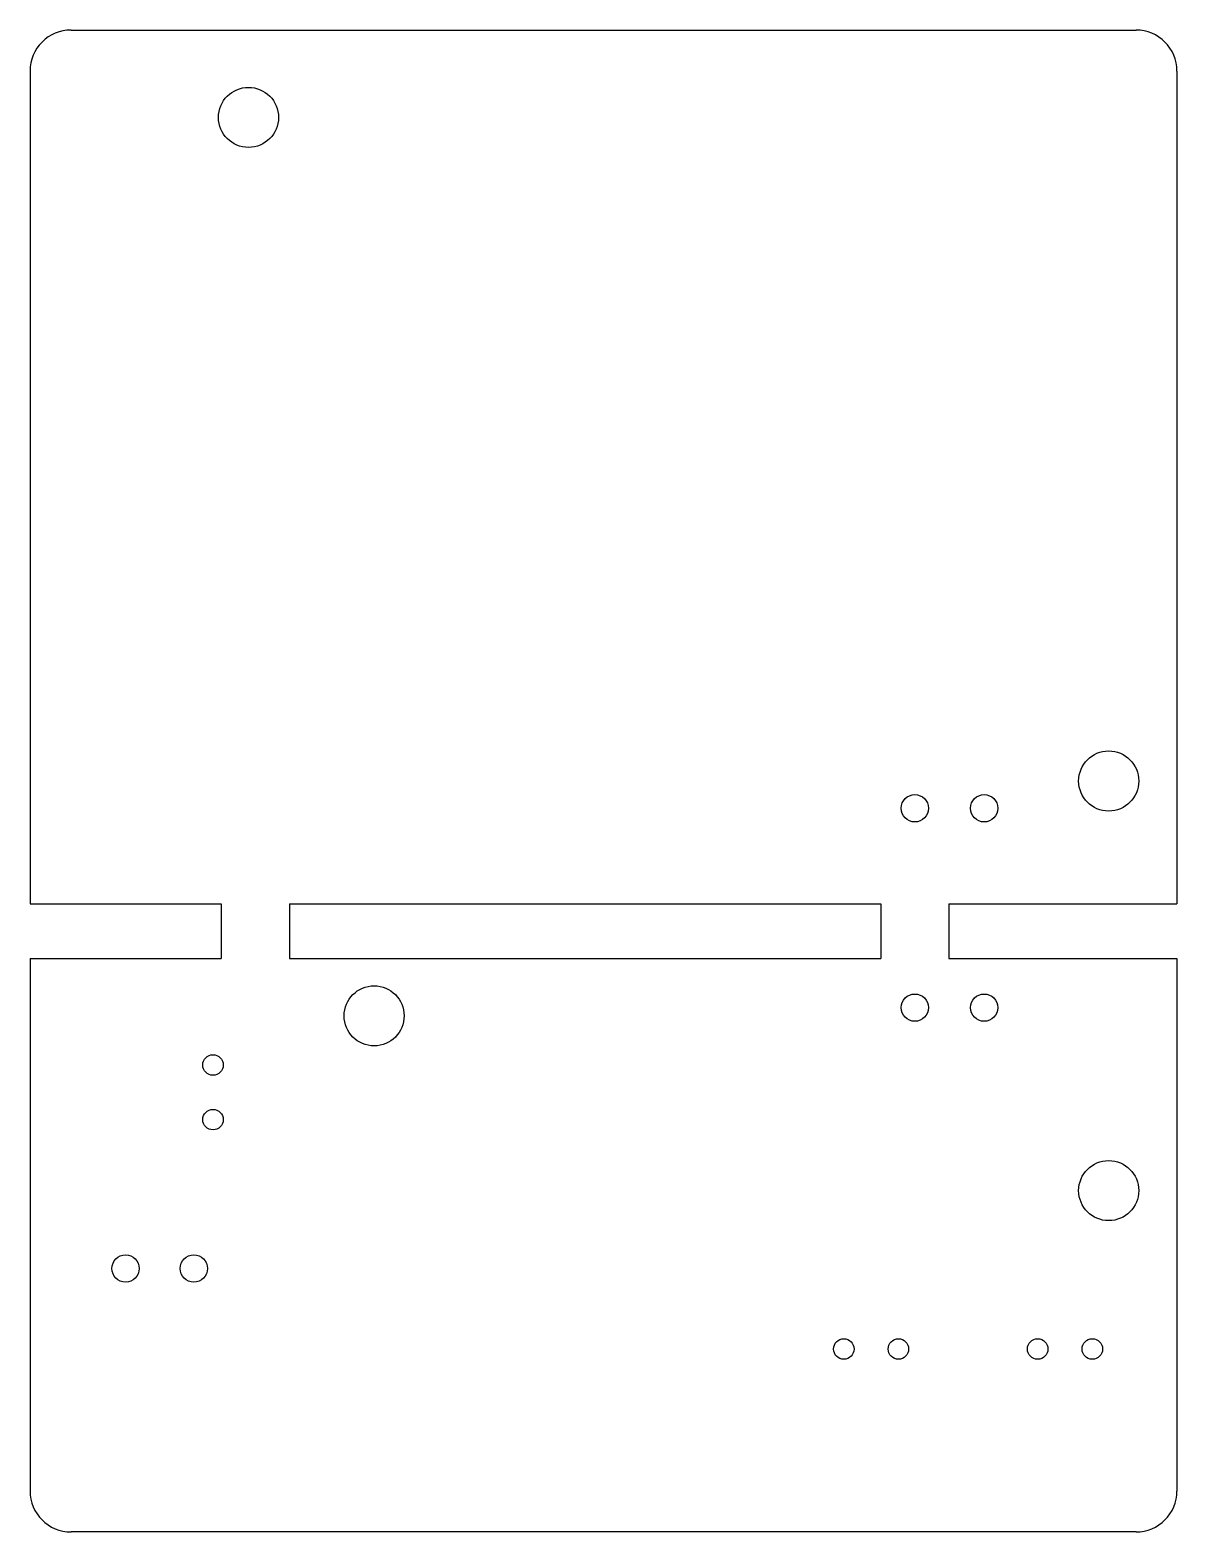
# Model space of a CAD drawing. Header units: millimetres. Extents: x 0 to 42, y -55 to 0.
import ezdxf

# ---------------------------------------------------------------- set-up
doc = ezdxf.new("R2010")
doc.units = ezdxf.units.MM
doc.layers.add('Edge.Cuts', color=254, linetype='CONTINUOUS', true_color=0xd0d2cd)

msp = doc.modelspace()

# ---------------------------------------------------------------- linework, layer by layer
at = {"layer": 'Edge.Cuts', "linetype": 'CONTINUOUS'}
for p, q in [((1.5, 0), (40.5, 0)), ((0, -1.5), (0, -32)), ((42, -1.5), (42, -32)), ((0, -32), (7, -32)), ((7, -32), (7, -34)), ((9.5, -32), (9.5, -34)), ((9.5, -32), (31.15, -32)), ((31.15, -32), (31.15, -34)), ((33.65, -32), (33.65, -34)), ((33.65, -32), (42, -32)), ((0, -34), (0, -53.5)), ((0, -34), (7, -34)), ((9.5, -34), (31.15, -34)), ((33.65, -34), (42, -34)), ((42, -34), (42, -53.5)), ((40.5, -55), (1.5, -55))]:
    msp.add_line(p, q, dxfattribs=at)
at = {"layer": 'Edge.Cuts'}
for centre, radius in [((8, -3.2), 1.1), ((39.5, -27.5), 1.1), ((32.4, -28.5), 0.5), ((34.94, -28.5), 0.5), ((12.6, -36.1), 1.1), ((32.4, -35.8), 0.5), ((34.94, -35.8), 0.5), ((6.7, -37.9), 0.375), ((6.7, -39.9), 0.375), ((39.5, -42.5), 1.1), ((3.5, -45.35), 0.5), ((6, -45.35), 0.5), ((29.8, -48.3), 0.375), ((31.8, -48.3), 0.375), ((36.9, -48.3), 0.375), ((38.9, -48.3), 0.375)]:
    msp.add_circle(centre, radius, dxfattribs=at)
for centre, start, end in [((1.5, -1.5), -270.0001, -179.9999), ((40.5, -1.5), 0, 90), ((1.5, -53.5), -180, -90), ((40.5, -53.5), -90, 0)]:
    msp.add_arc(centre, 1.5, start, end, dxfattribs=at)

doc.saveas('drawing.dxf')
